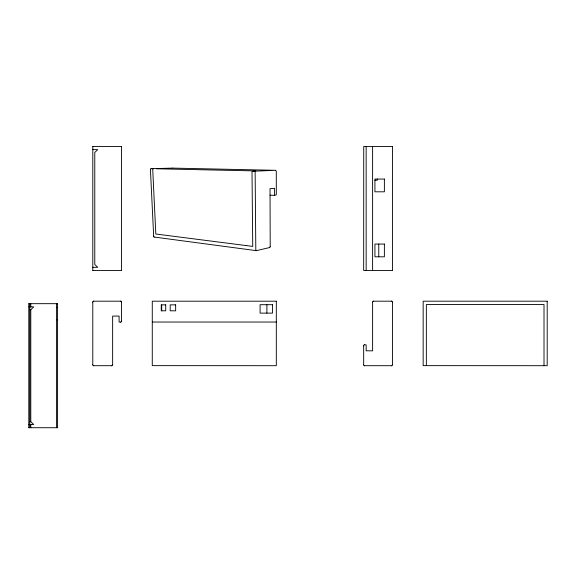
<?xml version="1.0" encoding="UTF-8"?>
<svg xmlns="http://www.w3.org/2000/svg" width="576" height="576" viewBox="0 0 576 576"><rect width="100%" height="100%" fill="white"/><g stroke="black" fill="none" stroke-linecap="round" stroke-linejoin="round"><path stroke-width="0.86" d="M92.794 146.448L92.794 270.482M29.794 309.686L30.787 309.686L33.761 306.864L28.858 306.864M156.794 168.667L156.406 168.782L255.809 170.921L252.13 171.482A2.326 2.326 0 0 0 252.007 172.339L252.734 246.413L246.845 245.657M269.51 247.572L256.349 250.661L154.26 237.06M270.043 195.149L274.594 195.401L276.17 194.897A2.254 2.254 0 0 0 276.3 194.04L276.3 171.36L275.71 170.316M151.214 168.703L172.57 168.106M92.844 146.448L121.514 146.448M392.393 146.448L363.73 146.448L363.672 270.482L392.393 270.482M92.844 149.63L97.754 149.63L94.774 152.453L94.774 264.478L97.754 267.3L92.844 267.3M374.926 180.202L377.323 180.202L377.323 179.057M92.844 270.482L121.514 270.482M93.78 301.19L120.578 301.19M373.601 301.19L391.457 301.19M28.858 303.674L57.521 303.674M29.794 306.648L30.787 306.648M57.11 307.498L57.578 307.498M57.11 319.903L57.578 319.903M120.578 322.034L119.088 322.034L119.088 316.08L112.637 316.08L112.637 364.702M152.273 322.034L276.314 322.034M364.666 344.858L366.156 344.858L366.156 350.813L372.607 350.813L372.607 302.184M93.78 365.695L111.643 365.695M364.666 365.695L391.457 365.695M29.794 421.704L30.787 421.704L33.761 424.526L28.858 424.526M29.794 424.735L30.787 424.735M28.858 427.716L57.521 427.716M172.613 168.106L275.609 170.309L255.888 171.122L255.262 171.554A2.354 2.354 0 0 0 255.139 172.411L255.809 249.631A1.937 1.937 0 0 0 255.938 250.409L256.327 250.661M246.722 245.642L155.815 234.007L152.748 169.862A1.555 1.555 0 0 1 152.849 169.121A0.763 0.763 0 0 1 153.518 168.768M153.677 236.16L150.437 169.805A1.116 1.116 0 0 1 151.135 168.502M270.202 246.262L270.022 188.69L274.586 188.294L274.594 195.401M544.01 365.638L544.01 304.546L426.348 304.546L426.348 365.638M392.45 146.448L392.45 270.482M392.45 302.184L392.45 364.702M378.77 244.058L378.77 256.81M372.607 146.448L372.607 270.482M366.156 146.448L366.156 270.482M363.672 345.845L363.672 364.702M266.89 304.697L266.89 313.128M161.698 304.855L161.698 310.81M121.565 146.448L121.565 270.482M121.565 302.184L121.565 321.041M92.794 302.184L92.794 364.702M57.578 303.674L57.578 427.716M56.585 303.674L56.585 427.716M30.787 303.674L30.787 306.864M30.787 309.686L30.787 421.704M30.787 424.526L30.787 427.716M29.794 303.674L29.794 427.716M28.8 303.674L28.8 427.716M372.499 302.184A1.102 1.102 0 0 1 373.594 301.09M363.571 345.845A1.102 1.102 0 0 1 364.666 344.75M364.666 365.796A1.102 1.102 0 0 1 363.571 364.702M392.551 364.702A1.102 1.102 0 0 1 391.457 365.796M391.457 301.09A1.102 1.102 0 0 1 392.551 302.184M112.738 364.702A1.102 1.102 0 0 1 111.643 365.796M121.673 321.041A1.102 1.102 0 0 1 120.578 322.135M120.578 301.09A1.102 1.102 0 0 1 121.673 302.184M92.686 302.184A1.102 1.102 0 0 1 93.78 301.09M93.78 365.796A1.102 1.102 0 0 1 92.686 364.702M270.115 246.276A1.462 1.462 0 0 1 269.64 247.723M154.195 237.175A0.936 0.936 0 0 1 153.734 236.167M384.379 179.057L374.926 179.057L374.926 191.808L384.379 191.808L384.379 179.057M384.379 244.058L374.926 244.058L374.926 256.81L384.379 256.81L384.379 244.058M276.314 301.198L152.273 301.198L152.273 365.638L276.314 365.695L276.314 301.248M547.2 301.19L423.158 301.19L423.158 365.638L547.2 365.695L547.2 301.248M272.491 304.697L260.086 304.697L260.086 313.128L272.491 313.128L272.491 304.697M165.722 304.855L161.258 304.855L161.258 310.81L165.722 310.81L165.722 304.855M175.651 304.855L170.194 304.855L170.194 310.81L175.651 310.81L175.651 304.855"/></g></svg>
